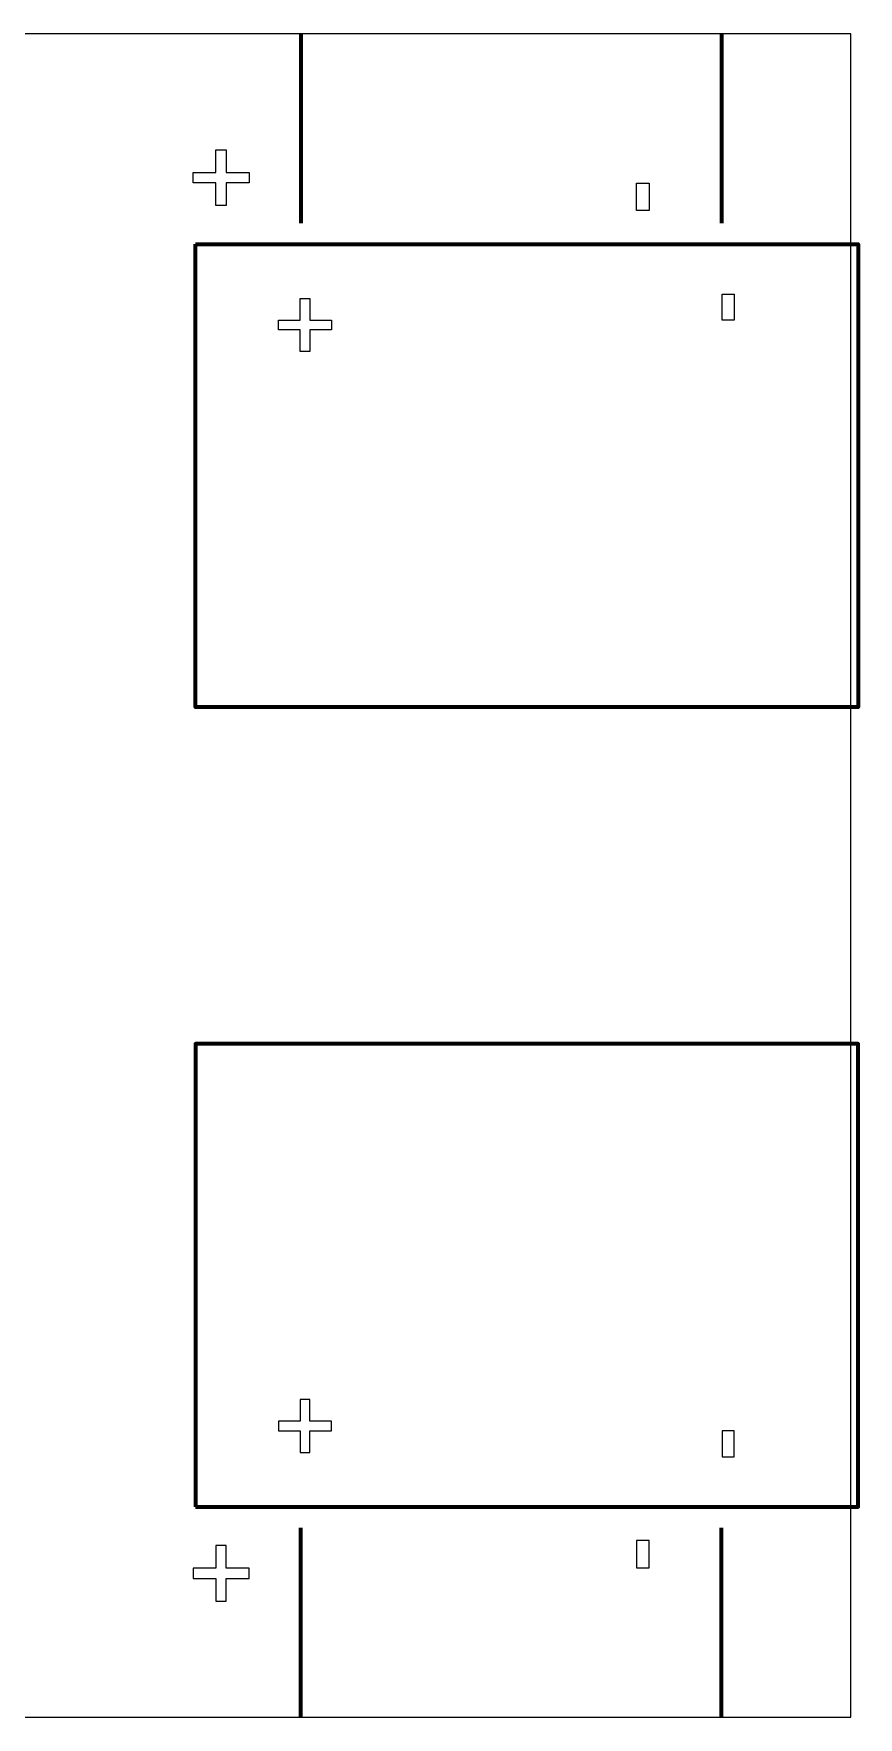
# Model space of a CAD drawing. Header units: centimetres. Extents: x -27.5 to 5.5, y -16.9 to -12.8.
# Drawn here: x 3.559 to 5.518, y -16.85 to -12.85 of the extents above; entities that cross this region are included whole.
import ezdxf

# ---------------------------------------------------------------- set-up
doc = ezdxf.new("R2010")
doc.units = ezdxf.units.CM
doc.header["$MEASUREMENT"] = 0
doc.layers.add('Layer 1', color=7, linetype='Continuous')

msp = doc.modelspace()

# ---------------------------------------------------------------- linework, layer by layer
at = {"layer": 'Layer 1', "color": 7}
msp.add_open_spline([(-27.5, -12.85), (-27.5, -12.85), (5.5, -12.85), (5.5, -12.85), (5.5, -12.85), (5.5, -12.85), (5.5, -16.85), (5.5, -16.85), (5.5, -16.85), (5.5, -16.85), (-27.5, -16.85), (-27.5, -16.85), (-27.5, -16.85), (-27.5, -16.85), (-27.5, -12.85), (-27.5, -12.85)], degree=3, knots=[0, 0, 0, 0, 0.25, 0.25, 0.25, 0.25, 0.5, 0.5, 0.5, 0.5, 0.75, 0.75, 0.75, 0.75, 1, 1, 1, 1], dxfattribs=at)
at = {"layer": 'Layer 1', "color": 250, "lineweight": 106}
for points in [[(4.19316, -12.85), (4.19316, -12.85), (4.19314, -13.29999), (4.19314, -13.29999)], [(5.19316, -12.85), (5.19316, -12.85), (5.19314, -13.29999), (5.19314, -13.29999)], [(4.19316, -16.85), (4.19316, -16.85), (4.19314, -16.40001), (4.19314, -16.40001)], [(5.19316, -16.85), (5.19316, -16.85), (5.19314, -16.40001), (5.19314, -16.40001)]]:
    msp.add_open_spline(points, degree=3, dxfattribs=at)
at = {"layer": 'Layer 1', "color": 250}
for points, knots in [([(3.93755, -13.20457), (3.93755, -13.20457), (3.99174, -13.20457), (3.99174, -13.20457), (3.99174, -13.20457), (3.99174, -13.20457), (3.99174, -13.25854), (3.99174, -13.25854), (3.99174, -13.25854), (3.99174, -13.25854), (4.01611, -13.25854), (4.01611, -13.25854), (4.01611, -13.25854), (4.01611, -13.25854), (4.01611, -13.20457), (4.01611, -13.20457), (4.01611, -13.20457), (4.01611, -13.20457), (4.0703, -13.20457), (4.0703, -13.20457), (4.0703, -13.20457), (4.0703, -13.20457), (4.0703, -13.17998), (4.0703, -13.17998), (4.0703, -13.17998), (4.0703, -13.17998), (4.01611, -13.17998), (4.01611, -13.17998), (4.01611, -13.17998), (4.01611, -13.17998), (4.01611, -13.126), (4.01611, -13.126), (4.01611, -13.126), (4.01611, -13.126), (3.99174, -13.126), (3.99174, -13.126), (3.99174, -13.126), (3.99174, -13.126), (3.99174, -13.17998), (3.99174, -13.17998), (3.99174, -13.17998), (3.99174, -13.17998), (3.93755, -13.17998), (3.93755, -13.17998), (3.93755, -13.17998), (3.93755, -13.17998), (3.93755, -13.20457), (3.93755, -13.20457)], [0, 0, 0, 0, 0.0833333, 0.0833333, 0.0833333, 0.0833333, 0.1666667, 0.1666667, 0.1666667, 0.1666667, 0.25, 0.25, 0.25, 0.25, 0.3333333, 0.3333333, 0.3333333, 0.3333333, 0.4166667, 0.4166667, 0.4166667, 0.4166667, 0.5, 0.5, 0.5, 0.5, 0.5833333, 0.5833333, 0.5833333, 0.5833333, 0.6666667, 0.6666667, 0.6666667, 0.6666667, 0.75, 0.75, 0.75, 0.75, 0.8333333, 0.8333333, 0.8333333, 0.8333333, 0.9166667, 0.9166667, 0.9166667, 0.9166667, 1, 1, 1, 1]), ([(4.99077, -13.20498), (4.99077, -13.20498), (4.99077, -13.26989), (4.99077, -13.26989), (4.99077, -13.26989), (4.99077, -13.26989), (5.02086, -13.26989), (5.02086, -13.26989), (5.02086, -13.26989), (5.02086, -13.26989), (5.02086, -13.20498), (5.02086, -13.20498), (5.02086, -13.20498), (5.02086, -13.20498), (4.99077, -13.20498), (4.99077, -13.20498)], [0, 0, 0, 0, 0.25, 0.25, 0.25, 0.25, 0.5, 0.5, 0.5, 0.5, 0.75, 0.75, 0.75, 0.75, 1, 1, 1, 1]), ([(4.14063, -13.55373), (4.14063, -13.55373), (4.19183, -13.55373), (4.19183, -13.55373), (4.19183, -13.55373), (4.19183, -13.55373), (4.19183, -13.60473), (4.19183, -13.60473), (4.19183, -13.60473), (4.19183, -13.60473), (4.21486, -13.60473), (4.21486, -13.60473), (4.21486, -13.60473), (4.21486, -13.60473), (4.21486, -13.55373), (4.21486, -13.55373), (4.21486, -13.55373), (4.21486, -13.55373), (4.26606, -13.55373), (4.26606, -13.55373), (4.26606, -13.55373), (4.26606, -13.55373), (4.26606, -13.5305), (4.26606, -13.5305), (4.26606, -13.5305), (4.26606, -13.5305), (4.21486, -13.5305), (4.21486, -13.5305), (4.21486, -13.5305), (4.21486, -13.5305), (4.21486, -13.4795), (4.21486, -13.4795), (4.21486, -13.4795), (4.21486, -13.4795), (4.19183, -13.4795), (4.19183, -13.4795), (4.19183, -13.4795), (4.19183, -13.4795), (4.19183, -13.5305), (4.19183, -13.5305), (4.19183, -13.5305), (4.19183, -13.5305), (4.14063, -13.5305), (4.14063, -13.5305), (4.14063, -13.5305), (4.14063, -13.5305), (4.14063, -13.55373), (4.14063, -13.55373)], [0, 0, 0, 0, 0.0833333, 0.0833333, 0.0833333, 0.0833333, 0.1666667, 0.1666667, 0.1666667, 0.1666667, 0.25, 0.25, 0.25, 0.25, 0.3333333, 0.3333333, 0.3333333, 0.3333333, 0.4166667, 0.4166667, 0.4166667, 0.4166667, 0.5, 0.5, 0.5, 0.5, 0.5833333, 0.5833333, 0.5833333, 0.5833333, 0.6666667, 0.6666667, 0.6666667, 0.6666667, 0.75, 0.75, 0.75, 0.75, 0.8333333, 0.8333333, 0.8333333, 0.8333333, 0.9166667, 0.9166667, 0.9166667, 0.9166667, 1, 1, 1, 1]), ([(5.19429, -13.46916), (5.19429, -13.46916), (5.19429, -13.5305), (5.19429, -13.5305), (5.19429, -13.5305), (5.19429, -13.5305), (5.22273, -13.5305), (5.22273, -13.5305), (5.22273, -13.5305), (5.22273, -13.5305), (5.22273, -13.46916), (5.22273, -13.46916), (5.22273, -13.46916), (5.22273, -13.46916), (5.19429, -13.46916), (5.19429, -13.46916)], [0, 0, 0, 0, 0.25, 0.25, 0.25, 0.25, 0.5, 0.5, 0.5, 0.5, 0.75, 0.75, 0.75, 0.75, 1, 1, 1, 1]), ([(4.14063, -16.14627), (4.14063, -16.14627), (4.19183, -16.14627), (4.19183, -16.14627), (4.19183, -16.14627), (4.19183, -16.14627), (4.19183, -16.09527), (4.19183, -16.09527), (4.19183, -16.09527), (4.19183, -16.09527), (4.21486, -16.09527), (4.21486, -16.09527), (4.21486, -16.09527), (4.21486, -16.09527), (4.21486, -16.14627), (4.21486, -16.14627), (4.21486, -16.14627), (4.21486, -16.14627), (4.26606, -16.14627), (4.26606, -16.14627), (4.26606, -16.14627), (4.26606, -16.14627), (4.26606, -16.1695), (4.26606, -16.1695), (4.26606, -16.1695), (4.26606, -16.1695), (4.21486, -16.1695), (4.21486, -16.1695), (4.21486, -16.1695), (4.21486, -16.1695), (4.21486, -16.2205), (4.21486, -16.2205), (4.21486, -16.2205), (4.21486, -16.2205), (4.19183, -16.2205), (4.19183, -16.2205), (4.19183, -16.2205), (4.19183, -16.2205), (4.19183, -16.1695), (4.19183, -16.1695), (4.19183, -16.1695), (4.19183, -16.1695), (4.14063, -16.1695), (4.14063, -16.1695), (4.14063, -16.1695), (4.14063, -16.1695), (4.14063, -16.14627), (4.14063, -16.14627)], [0, 0, 0, 0, 0.0833333, 0.0833333, 0.0833333, 0.0833333, 0.1666667, 0.1666667, 0.1666667, 0.1666667, 0.25, 0.25, 0.25, 0.25, 0.3333333, 0.3333333, 0.3333333, 0.3333333, 0.4166667, 0.4166667, 0.4166667, 0.4166667, 0.5, 0.5, 0.5, 0.5, 0.5833333, 0.5833333, 0.5833333, 0.5833333, 0.6666667, 0.6666667, 0.6666667, 0.6666667, 0.75, 0.75, 0.75, 0.75, 0.8333333, 0.8333333, 0.8333333, 0.8333333, 0.9166667, 0.9166667, 0.9166667, 0.9166667, 1, 1, 1, 1]), ([(5.19429, -16.23084), (5.19429, -16.23084), (5.19429, -16.1695), (5.19429, -16.1695), (5.19429, -16.1695), (5.19429, -16.1695), (5.22273, -16.1695), (5.22273, -16.1695), (5.22273, -16.1695), (5.22273, -16.1695), (5.22273, -16.23084), (5.22273, -16.23084), (5.22273, -16.23084), (5.22273, -16.23084), (5.19429, -16.23084), (5.19429, -16.23084)], [0, 0, 0, 0, 0.25, 0.25, 0.25, 0.25, 0.5, 0.5, 0.5, 0.5, 0.75, 0.75, 0.75, 0.75, 1, 1, 1, 1]), ([(4.99077, -16.49502), (4.99077, -16.49502), (4.99077, -16.43011), (4.99077, -16.43011), (4.99077, -16.43011), (4.99077, -16.43011), (5.02086, -16.43011), (5.02086, -16.43011), (5.02086, -16.43011), (5.02086, -16.43011), (5.02086, -16.49502), (5.02086, -16.49502), (5.02086, -16.49502), (5.02086, -16.49502), (4.99077, -16.49502), (4.99077, -16.49502)], [0, 0, 0, 0, 0.25, 0.25, 0.25, 0.25, 0.5, 0.5, 0.5, 0.5, 0.75, 0.75, 0.75, 0.75, 1, 1, 1, 1]), ([(3.93755, -16.49543), (3.93755, -16.49543), (3.99174, -16.49543), (3.99174, -16.49543), (3.99174, -16.49543), (3.99174, -16.49543), (3.99174, -16.44146), (3.99174, -16.44146), (3.99174, -16.44146), (3.99174, -16.44146), (4.01611, -16.44146), (4.01611, -16.44146), (4.01611, -16.44146), (4.01611, -16.44146), (4.01611, -16.49543), (4.01611, -16.49543), (4.01611, -16.49543), (4.01611, -16.49543), (4.0703, -16.49543), (4.0703, -16.49543), (4.0703, -16.49543), (4.0703, -16.49543), (4.0703, -16.52002), (4.0703, -16.52002), (4.0703, -16.52002), (4.0703, -16.52002), (4.01611, -16.52002), (4.01611, -16.52002), (4.01611, -16.52002), (4.01611, -16.52002), (4.01611, -16.574), (4.01611, -16.574), (4.01611, -16.574), (4.01611, -16.574), (3.99174, -16.574), (3.99174, -16.574), (3.99174, -16.574), (3.99174, -16.574), (3.99174, -16.52002), (3.99174, -16.52002), (3.99174, -16.52002), (3.99174, -16.52002), (3.93755, -16.52002), (3.93755, -16.52002), (3.93755, -16.52002), (3.93755, -16.52002), (3.93755, -16.49543), (3.93755, -16.49543)], [0, 0, 0, 0, 0.0833333, 0.0833333, 0.0833333, 0.0833333, 0.1666667, 0.1666667, 0.1666667, 0.1666667, 0.25, 0.25, 0.25, 0.25, 0.3333333, 0.3333333, 0.3333333, 0.3333333, 0.4166667, 0.4166667, 0.4166667, 0.4166667, 0.5, 0.5, 0.5, 0.5, 0.5833333, 0.5833333, 0.5833333, 0.5833333, 0.6666667, 0.6666667, 0.6666667, 0.6666667, 0.75, 0.75, 0.75, 0.75, 0.8333333, 0.8333333, 0.8333333, 0.8333333, 0.9166667, 0.9166667, 0.9166667, 0.9166667, 1, 1, 1, 1])]:
    msp.add_open_spline(points, degree=3, knots=knots, dxfattribs=at)
at = {"layer": 'Layer 1', "color": 250, "lineweight": 100}
for points in [[(3.94316, -13.35), (3.94316, -13.35), (3.94316, -14.45), (3.94316, -14.45), (3.94316, -14.45), (3.94316, -14.45), (5.51816, -14.45), (5.51816, -14.45), (5.51816, -14.45), (5.51816, -14.45), (5.51816, -13.35), (5.51816, -13.35), (5.51816, -13.35), (5.51816, -13.35), (3.94316, -13.35), (3.94316, -13.35)], [(3.94316, -16.35), (3.94316, -16.35), (3.94316, -15.25), (3.94316, -15.25), (3.94316, -15.25), (3.94316, -15.25), (5.51816, -15.25), (5.51816, -15.25), (5.51816, -15.25), (5.51816, -15.25), (5.51816, -16.35), (5.51816, -16.35), (5.51816, -16.35), (5.51816, -16.35), (3.94316, -16.35), (3.94316, -16.35)]]:
    msp.add_open_spline(points, degree=3, knots=[0, 0, 0, 0, 0.25, 0.25, 0.25, 0.25, 0.5, 0.5, 0.5, 0.5, 0.75, 0.75, 0.75, 0.75, 1, 1, 1, 1], dxfattribs=at)

doc.saveas('drawing.dxf')
